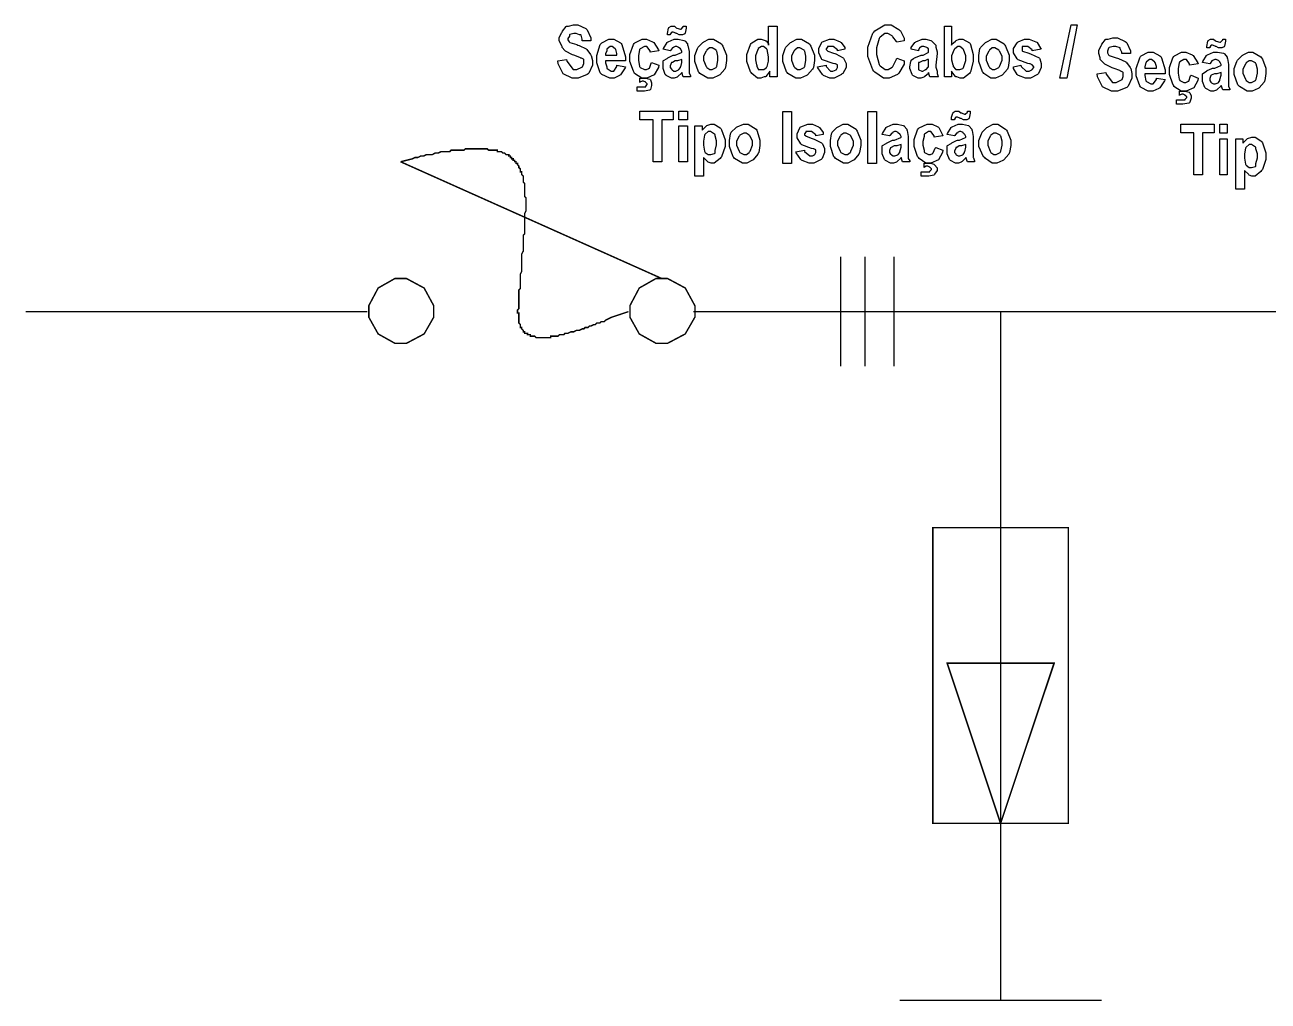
# Model space of a CAD drawing. Header units: metres. Extents: x 3290 to 4536, y 1562 to 1983.
# Drawn here: x 4319.13 to 4347.08, y 1887.02 to 1908.97 of the extents above; entities that cross this region are included whole.
import ezdxf

# ---------------------------------------------------------------- set-up
doc = ezdxf.new("R2010")
doc.units = ezdxf.units.M
for name, color, linetype in [('C00-00-00-BLACK', 7, 'Continuous'), ('C00-7E-FF', 150, 'Continuous'), ('CFF-7E-00', 30, 'Continuous')]:
    doc.layers.add(name, color=color, linetype=linetype)

msp = doc.modelspace()

# ---------------------------------------------------------------- linework, layer by layer
at = {"layer": 'C00-00-00-BLACK', "const_width": 0.0324}
for points in [[(4337.465, 1901.291), (4337.465, 1903.755)], [(4337.465, 1901.291), (4337.465, 1903.755)], [(4338.015, 1901.291), (4338.015, 1903.755)], [(4338.015, 1901.291), (4338.015, 1903.755)], [(4338.664, 1901.291), (4338.664, 1903.755)], [(4338.664, 1901.291), (4338.664, 1903.755)]]:
    msp.add_lwpolyline(points, dxfattribs=at)
at = {"layer": 'C00-7E-FF', "const_width": 0.0324}
for points in [[(4327.575, 1905.892), (4327.705, 1905.925), (4327.834, 1905.957), (4327.899, 1905.989), (4327.963, 1905.989), (4328.028, 1906.022), (4328.093, 1906.022), (4328.158, 1906.054), (4328.222, 1906.054), (4328.288, 1906.054), (4328.352, 1906.087), (4328.416, 1906.087), (4328.481, 1906.119), (4328.514, 1906.119), (4328.546, 1906.119), (4328.578, 1906.119), (4328.613, 1906.119), (4328.645, 1906.119), (4328.677, 1906.119), (4328.71, 1906.152), (4328.743, 1906.152), (4328.807, 1906.152), (4328.84, 1906.152), (4328.871, 1906.152), (4328.904, 1906.152), (4328.937, 1906.152), (4328.969, 1906.152), (4329.001, 1906.152), (4329.033, 1906.184), (4329.098, 1906.184), (4329.13, 1906.184), (4329.163, 1906.184), (4329.196, 1906.184), (4329.227, 1906.184), (4329.26, 1906.184), (4329.293, 1906.184), (4329.357, 1906.184), (4329.39, 1906.184), (4329.422, 1906.184), (4329.454, 1906.184), (4329.487, 1906.184), (4329.519, 1906.184), (4329.552, 1906.152), (4329.583, 1906.152), (4329.616, 1906.152), (4329.649, 1906.152), (4329.68, 1906.152), (4329.715, 1906.152), (4329.748, 1906.152), (4329.748, 1906.119), (4329.78, 1906.119), (4329.812, 1906.119), (4329.845, 1906.119), (4329.877, 1906.087), (4329.909, 1906.087), (4329.942, 1906.054), (4329.974, 1906.054), (4330.007, 1906.054), (4330.007, 1906.022), (4330.039, 1906.022), (4330.039, 1905.989), (4330.071, 1905.989), (4330.071, 1905.957), (4330.104, 1905.957), (4330.104, 1905.925), (4330.136, 1905.925), (4330.136, 1905.892), (4330.168, 1905.892), (4330.168, 1905.859), (4330.201, 1905.859), (4330.201, 1905.828), (4330.233, 1905.795), (4330.233, 1905.762), (4330.265, 1905.73), (4330.265, 1905.698), (4330.265, 1905.666), (4330.298, 1905.666), (4330.298, 1905.633), (4330.298, 1905.602), (4330.331, 1905.569), (4330.331, 1905.536), (4330.331, 1905.503), (4330.331, 1905.472), (4330.331, 1905.439), (4330.362, 1905.407), (4330.362, 1905.375), (4330.362, 1905.343), (4330.362, 1905.31), (4330.362, 1905.277), (4330.362, 1905.246), (4330.362, 1905.213), (4330.362, 1905.18), (4330.362, 1905.113), (4330.395, 1905.081), (4330.395, 1905.048), (4330.395, 1905.017), (4330.395, 1904.984), (4330.395, 1904.92), (4330.395, 1904.887), (4330.395, 1904.854), (4330.395, 1904.822), (4330.395, 1904.791), (4330.362, 1904.725), (4330.362, 1904.692), (4330.362, 1904.628), (4330.362, 1904.531), (4330.362, 1904.466), (4330.362, 1904.434), (4330.362, 1904.402), (4330.362, 1904.337), (4330.362, 1904.304), (4330.362, 1904.272), (4330.331, 1904.239), (4330.331, 1904.208), (4330.331, 1904.175), (4330.331, 1904.142), (4330.331, 1904.078), (4330.331, 1904.045), (4330.331, 1904.012), (4330.331, 1903.981), (4330.331, 1903.948), (4330.331, 1903.916), (4330.331, 1903.883), (4330.298, 1903.819), (4330.298, 1903.755), (4330.298, 1903.689), (4330.298, 1903.623), (4330.298, 1903.493), (4330.298, 1903.428), (4330.265, 1903.364), (4330.265, 1903.3), (4330.265, 1903.234), (4330.265, 1903.201), (4330.265, 1903.17), (4330.265, 1903.137), (4330.265, 1903.105), (4330.265, 1903.073), (4330.265, 1903.041), (4330.233, 1903.008), (4330.233, 1902.975), (4330.233, 1902.944), (4330.233, 1902.846), (4330.233, 1902.781), (4330.233, 1902.749), (4330.233, 1902.717), (4330.233, 1902.684), (4330.233, 1902.652), (4330.233, 1902.587), (4330.201, 1902.554), (4330.201, 1902.522), (4330.201, 1902.49), (4330.233, 1902.49), (4330.233, 1902.457), (4330.233, 1902.425), (4330.233, 1902.392), (4330.233, 1902.361), (4330.233, 1902.328), (4330.233, 1902.295), (4330.233, 1902.264), (4330.265, 1902.231), (4330.265, 1902.199), (4330.265, 1902.166), (4330.298, 1902.166), (4330.298, 1902.134), (4330.331, 1902.102), (4330.331, 1902.067), (4330.362, 1902.067), (4330.362, 1902.035), (4330.395, 1902.035), (4330.427, 1902.035), (4330.427, 1902.002), (4330.46, 1902.002), (4330.492, 1902.002), (4330.492, 1901.97), (4330.524, 1901.97), (4330.557, 1901.97), (4330.589, 1901.97), (4330.621, 1901.937), (4330.654, 1901.937), (4330.687, 1901.937), (4330.718, 1901.937), (4330.751, 1901.937), (4330.783, 1901.937), (4330.817, 1901.937), (4330.85, 1901.937), (4330.882, 1901.937)], [(4333.444, 1903.267), (4327.575, 1905.892)], [(4319.144, 1902.522), (4326.828, 1902.522)], [(4330.882, 1901.937), (4330.915, 1901.937), (4330.947, 1901.937), (4330.947, 1901.97), (4330.979, 1901.97), (4331.012, 1901.97), (4331.044, 1901.97), (4331.076, 1901.97), (4331.109, 1901.97), (4331.142, 1902.002), (4331.206, 1902.002), (4331.239, 1902.002), (4331.271, 1902.035), (4331.303, 1902.035), (4331.335, 1902.035), (4331.4, 1902.067), (4331.433, 1902.067), (4331.465, 1902.067), (4331.529, 1902.102), (4331.562, 1902.102), (4331.595, 1902.102), (4331.659, 1902.134), (4331.692, 1902.134), (4331.724, 1902.166), (4331.789, 1902.166), (4331.821, 1902.199), (4331.853, 1902.199), (4331.92, 1902.231), (4331.953, 1902.231), (4331.984, 1902.264), (4332.05, 1902.264), (4332.082, 1902.295), (4332.147, 1902.295), (4332.179, 1902.328), (4332.244, 1902.361), (4332.308, 1902.392), (4332.406, 1902.425), (4332.503, 1902.457), (4332.697, 1902.522)], [(4334.157, 1902.522), (4353.773, 1902.522)], [(4341.063, 1902.522), (4341.063, 1890.596)], [(4341.063, 1890.596), (4341.063, 1887.032)], [(4338.794, 1887.032), (4343.332, 1887.032)]]:
    msp.add_lwpolyline(points, dxfattribs=at)
for points in [[(4328.319, 1902.522), (4328.319, 1902.655), (4328.103, 1903.053), (4327.705, 1903.267), (4327.573, 1903.267), (4327.447, 1903.267), (4327.07, 1903.053), (4326.859, 1902.655), (4326.859, 1902.522), (4326.859, 1902.397), (4327.07, 1902.02), (4327.447, 1901.809), (4327.573, 1901.809), (4327.705, 1901.809), (4328.103, 1902.02), (4328.319, 1902.397), (4328.319, 1902.522)], [(4334.19, 1902.522), (4334.19, 1902.655), (4333.973, 1903.053), (4333.575, 1903.267), (4333.444, 1903.267), (4333.317, 1903.267), (4332.94, 1903.053), (4332.729, 1902.655), (4332.729, 1902.522), (4332.729, 1902.397), (4332.94, 1902.02), (4333.317, 1901.809), (4333.444, 1901.809), (4333.575, 1901.809), (4333.973, 1902.02), (4334.19, 1902.397), (4334.19, 1902.522)], [(4334.19, 1902.522), (4334.19, 1902.655), (4333.973, 1903.053), (4333.575, 1903.267), (4333.444, 1903.267), (4333.317, 1903.267), (4332.94, 1903.053), (4332.729, 1902.655), (4332.729, 1902.522), (4332.729, 1902.397), (4332.94, 1902.02), (4333.317, 1901.809), (4333.444, 1901.809), (4333.575, 1901.809), (4333.973, 1902.02), (4334.19, 1902.397), (4334.19, 1902.522)], [(4339.538, 1897.662), (4342.586, 1897.662), (4342.586, 1891.016), (4339.538, 1891.016), (4339.538, 1897.662)], [(4339.864, 1894.615), (4342.263, 1894.615), (4341.063, 1891.016), (4339.864, 1894.615)]]:
    msp.add_lwpolyline(points, close=True, dxfattribs=at)
at = {"layer": 'C00-7E-FF'}
msp.add_lwpolyline([(4339.864, 1894.615), (4342.263, 1894.615), (4341.063, 1891.016), (4339.864, 1894.615)], close=True, dxfattribs=at)
at = {"layer": 'CFF-7E-00'}
for points in [[(4331.109, 1908.159), (4331.303, 1908.192), (4331.31, 1908.152), (4331.45, 1907.966), (4331.498, 1907.966), (4331.538, 1907.966), (4331.65, 1908.022), (4331.659, 1908.03), (4331.666, 1908.03), (4331.692, 1908.103), (4331.692, 1908.128), (4331.692, 1908.145), (4331.692, 1908.181), (4331.692, 1908.192), (4331.683, 1908.2), (4331.64, 1908.225), (4331.626, 1908.225), (4331.618, 1908.233), (4331.489, 1908.283), (4331.465, 1908.291), (4331.441, 1908.3), (4331.279, 1908.381), (4331.271, 1908.389), (4331.263, 1908.397), (4331.206, 1908.463), (4331.206, 1908.485), (4331.197, 1908.502), (4331.142, 1908.612), (4331.142, 1908.648), (4331.142, 1908.688), (4331.197, 1908.802), (4331.206, 1908.81), (4331.213, 1908.827), (4331.295, 1908.931), (4331.303, 1908.939), (4331.351, 1908.939), (4331.461, 1908.971), (4331.498, 1908.971), (4331.562, 1908.971), (4331.739, 1908.891), (4331.756, 1908.874), (4331.772, 1908.858), (4331.853, 1908.676), (4331.853, 1908.615), (4331.659, 1908.615), (4331.659, 1908.648), (4331.634, 1908.737), (4331.626, 1908.744), (4331.594, 1908.744), (4331.521, 1908.777), (4331.498, 1908.777), (4331.465, 1908.777), (4331.376, 1908.752), (4331.368, 1908.744), (4331.368, 1908.72), (4331.335, 1908.666), (4331.335, 1908.648), (4331.335, 1908.632), (4331.36, 1908.592), (4331.368, 1908.583), (4331.376, 1908.576), (4331.538, 1908.526), (4331.562, 1908.518), (4331.586, 1908.51), (4331.748, 1908.429), (4331.756, 1908.421), (4331.763, 1908.414), (4331.844, 1908.308), (4331.853, 1908.291), (4331.86, 1908.283), (4331.885, 1908.167), (4331.885, 1908.128), (4331.885, 1908.064), (4331.804, 1907.885), (4331.789, 1907.869), (4331.772, 1907.853), (4331.566, 1907.772), (4331.498, 1907.772), (4331.43, 1907.772), (4331.23, 1907.87), (4331.116, 1908.095), (4331.109, 1908.159)], [(4333.637, 1908.744), (4333.572, 1908.744), (4333.572, 1908.777), (4333.572, 1908.777), (4333.596, 1908.899), (4333.605, 1908.907), (4333.605, 1908.915), (4333.653, 1908.939), (4333.67, 1908.939), (4333.686, 1908.939), (4333.722, 1908.939), (4333.735, 1908.939), (4333.735, 1908.939), (4333.767, 1908.907), (4333.767, 1908.907), (4333.783, 1908.899), (4333.864, 1908.874), (4333.864, 1908.874), (4333.88, 1908.874), (4333.928, 1908.923), (4333.928, 1908.939), (4333.994, 1908.939), (4333.994, 1908.899), (4333.968, 1908.785), (4333.961, 1908.777), (4333.961, 1908.769), (4333.913, 1908.744), (4333.897, 1908.744), (4333.897, 1908.744), (4333.864, 1908.744), (4333.864, 1908.744), (4333.84, 1908.744), (4333.785, 1908.777), (4333.767, 1908.777), (4333.759, 1908.785), (4333.702, 1908.81), (4333.702, 1908.81), (4333.702, 1908.81), (4333.67, 1908.81), (4333.67, 1908.81), (4333.662, 1908.802), (4333.637, 1908.759), (4333.637, 1908.744)], [(4336.036, 1907.804), (4335.874, 1907.804), (4335.874, 1907.933), (4335.866, 1907.918), (4335.785, 1907.812), (4335.777, 1907.804), (4335.745, 1907.804), (4335.672, 1907.772), (4335.648, 1907.772), (4335.599, 1907.772), (4335.47, 1907.877), (4335.454, 1907.902), (4335.437, 1907.918), (4335.357, 1908.149), (4335.357, 1908.225), (4335.357, 1908.307), (4335.437, 1908.526), (4335.454, 1908.551), (4335.47, 1908.567), (4335.602, 1908.648), (4335.648, 1908.648), (4335.679, 1908.648), (4335.769, 1908.623), (4335.777, 1908.615), (4335.793, 1908.615), (4335.843, 1908.542), (4335.843, 1908.518), (4335.843, 1908.939), (4336.036, 1908.939), (4336.036, 1907.804)], [(4338.729, 1908.225), (4338.891, 1908.159), (4338.891, 1908.087), (4338.777, 1907.885), (4338.761, 1907.869), (4338.744, 1907.853), (4338.561, 1907.772), (4338.501, 1907.772), (4338.427, 1907.772), (4338.233, 1907.908), (4338.209, 1907.933), (4338.192, 1907.957), (4338.079, 1908.257), (4338.079, 1908.356), (4338.079, 1908.47), (4338.192, 1908.785), (4338.209, 1908.81), (4338.233, 1908.834), (4338.459, 1908.971), (4338.535, 1908.971), (4338.599, 1908.971), (4338.777, 1908.866), (4338.794, 1908.841), (4338.809, 1908.834), (4338.891, 1908.67), (4338.891, 1908.615), (4338.729, 1908.583), (4338.721, 1908.6), (4338.639, 1908.705), (4338.631, 1908.713), (4338.623, 1908.721), (4338.531, 1908.777), (4338.501, 1908.777), (4338.46, 1908.777), (4338.354, 1908.697), (4338.338, 1908.68), (4338.33, 1908.664), (4338.274, 1908.458), (4338.274, 1908.389), (4338.274, 1908.307), (4338.33, 1908.08), (4338.338, 1908.063), (4338.354, 1908.047), (4338.464, 1907.966), (4338.501, 1907.966), (4338.533, 1907.966), (4338.623, 1908.022), (4338.631, 1908.03), (4338.639, 1908.038), (4338.721, 1908.2), (4338.729, 1908.225)], [(4339.799, 1907.804), (4339.799, 1908.939), (4339.961, 1908.939), (4339.961, 1908.518), (4339.968, 1908.535), (4340.05, 1908.607), (4340.058, 1908.615), (4340.065, 1908.623), (4340.131, 1908.648), (4340.155, 1908.648), (4340.211, 1908.648), (4340.364, 1908.567), (4340.381, 1908.551), (4340.389, 1908.526), (4340.447, 1908.301), (4340.447, 1908.225), (4340.447, 1908.145), (4340.389, 1907.918), (4340.381, 1907.902), (4340.364, 1907.877), (4340.232, 1907.772), (4340.187, 1907.772), (4340.155, 1907.772), (4340.082, 1907.804), (4340.058, 1907.804), (4340.05, 1907.812), (4339.968, 1907.918), (4339.961, 1907.933), (4339.961, 1907.804), (4339.799, 1907.804)], [(4342.392, 1907.772), (4342.651, 1908.971), (4342.78, 1908.971), (4342.554, 1907.772), (4342.392, 1907.772)], [(4332.437, 1908.063), (4332.633, 1908.03), (4332.624, 1908.006), (4332.519, 1907.844), (4332.503, 1907.836), (4332.494, 1907.829), (4332.378, 1907.772), (4332.341, 1907.772), (4332.275, 1907.772), (4332.097, 1907.853), (4332.082, 1907.869), (4332.064, 1907.893), (4331.984, 1908.117), (4331.984, 1908.192), (4331.984, 1908.282), (4332.064, 1908.526), (4332.082, 1908.551), (4332.097, 1908.567), (4332.255, 1908.648), (4332.308, 1908.648), (4332.365, 1908.648), (4332.519, 1908.567), (4332.535, 1908.551), (4332.551, 1908.526), (4332.633, 1908.251), (4332.633, 1908.159), (4332.633, 1908.159), (4332.179, 1908.159), (4332.179, 1908.119), (4332.211, 1908.029), (4332.211, 1907.998), (4332.219, 1907.991), (4332.31, 1907.933), (4332.341, 1907.933), (4332.365, 1907.933), (4332.437, 1908.031), (4332.437, 1908.063)], [(4333.378, 1908.389), (4333.185, 1908.356), (4333.185, 1908.389), (4333.112, 1908.485), (4333.087, 1908.485), (4333.054, 1908.485), (4332.963, 1908.429), (4332.956, 1908.421), (4332.947, 1908.414), (4332.923, 1908.272), (4332.923, 1908.225), (4332.923, 1908.177), (4332.947, 1908.038), (4332.956, 1908.03), (4332.963, 1908.014), (4333.056, 1907.966), (4333.087, 1907.966), (4333.103, 1907.966), (4333.152, 1907.991), (4333.152, 1907.998), (4333.168, 1907.998), (4333.209, 1908.112), (4333.217, 1908.128), (4333.378, 1908.063), (4333.37, 1908.014), (4333.276, 1907.844), (4333.11, 1907.772), (4333.055, 1907.772), (4332.997, 1907.772), (4332.834, 1907.877), (4332.826, 1907.902), (4332.809, 1907.926), (4332.729, 1908.15), (4332.729, 1908.225), (4332.729, 1908.307), (4332.809, 1908.526), (4332.826, 1908.551), (4332.842, 1908.567), (4333.001, 1908.648), (4333.055, 1908.648), (4333.103, 1908.648), (4333.24, 1908.592), (4333.249, 1908.583), (4333.265, 1908.576), (4333.37, 1908.412), (4333.378, 1908.389)], [(4333.637, 1908.389), (4333.475, 1908.421), (4333.483, 1908.437), (4333.564, 1908.576), (4333.572, 1908.583), (4333.588, 1908.592), (4333.722, 1908.648), (4333.767, 1908.648), (4333.815, 1908.648), (4333.944, 1908.623), (4333.961, 1908.615), (4333.968, 1908.607), (4334.026, 1908.541), (4334.026, 1908.518), (4334.034, 1908.51), (4334.058, 1908.371), (4334.058, 1908.324), (4334.058, 1908.063), (4334.058, 1908.022), (4334.058, 1907.932), (4334.058, 1907.902), (4334.065, 1907.894), (4334.091, 1907.827), (4334.091, 1907.804), (4333.928, 1907.804), (4333.897, 1907.902), (4333.888, 1907.885), (4333.807, 1907.812), (4333.8, 1907.804), (4333.791, 1907.796), (4333.724, 1907.772), (4333.702, 1907.772), (4333.661, 1907.772), (4333.548, 1907.829), (4333.541, 1907.836), (4333.524, 1907.853), (4333.475, 1907.986), (4333.475, 1908.03), (4333.475, 1908.03), (4333.475, 1908.128), (4333.475, 1908.159), (4333.483, 1908.168), (4333.564, 1908.217), (4333.572, 1908.225), (4333.579, 1908.233), (4333.685, 1908.283), (4333.702, 1908.291), (4333.75, 1908.291), (4333.888, 1908.349), (4333.897, 1908.356), (4333.897, 1908.373), (4333.872, 1908.421), (4333.864, 1908.421), (4333.864, 1908.429), (4333.839, 1908.454), (4333.831, 1908.454), (4333.831, 1908.462), (4333.783, 1908.485), (4333.767, 1908.485), (4333.75, 1908.485), (4333.702, 1908.462), (4333.702, 1908.454), (4333.685, 1908.454), (4333.645, 1908.397), (4333.637, 1908.389)], [(4334.19, 1908.225), (4334.19, 1908.283), (4334.246, 1908.437), (4334.255, 1908.454), (4334.262, 1908.47), (4334.366, 1908.576), (4334.383, 1908.583), (4334.391, 1908.592), (4334.507, 1908.648), (4334.546, 1908.648), (4334.61, 1908.648), (4334.788, 1908.542), (4334.805, 1908.518), (4334.821, 1908.493), (4334.902, 1908.292), (4334.902, 1908.225), (4334.902, 1908.169), (4334.876, 1908.015), (4334.869, 1907.998), (4334.861, 1907.974), (4334.747, 1907.844), (4334.739, 1907.836), (4334.723, 1907.829), (4334.59, 1907.772), (4334.546, 1907.772), (4334.48, 1907.772), (4334.302, 1907.877), (4334.287, 1907.902), (4334.27, 1907.918), (4334.19, 1908.149), (4334.19, 1908.225)], [(4336.166, 1908.225), (4336.166, 1908.283), (4336.222, 1908.437), (4336.23, 1908.454), (4336.238, 1908.47), (4336.343, 1908.576), (4336.36, 1908.583), (4336.367, 1908.592), (4336.483, 1908.648), (4336.522, 1908.648), (4336.586, 1908.648), (4336.764, 1908.542), (4336.781, 1908.518), (4336.797, 1908.493), (4336.878, 1908.292), (4336.878, 1908.225), (4336.878, 1908.169), (4336.853, 1908.015), (4336.846, 1907.998), (4336.837, 1907.974), (4336.723, 1907.844), (4336.716, 1907.836), (4336.699, 1907.829), (4336.566, 1907.772), (4336.522, 1907.772), (4336.457, 1907.772), (4336.279, 1907.877), (4336.263, 1907.902), (4336.246, 1907.918), (4336.166, 1908.149), (4336.166, 1908.225)], [(4336.945, 1908.03), (4337.139, 1908.063), (4337.139, 1908.031), (4337.235, 1907.933), (4337.268, 1907.933), (4337.292, 1907.933), (4337.365, 1907.958), (4337.365, 1907.966), (4337.372, 1907.966), (4337.398, 1908.014), (4337.398, 1908.03), (4337.398, 1908.03), (4337.398, 1908.063), (4337.398, 1908.063), (4337.398, 1908.071), (4337.349, 1908.095), (4337.333, 1908.095), (4337.301, 1908.103), (4337.057, 1908.185), (4337.041, 1908.192), (4337.033, 1908.209), (4336.977, 1908.344), (4336.977, 1908.389), (4336.977, 1908.437), (4337.033, 1908.567), (4337.041, 1908.583), (4337.057, 1908.592), (4337.215, 1908.648), (4337.268, 1908.648), (4337.317, 1908.648), (4337.457, 1908.592), (4337.465, 1908.583), (4337.481, 1908.576), (4337.562, 1908.46), (4337.562, 1908.421), (4337.398, 1908.389), (4337.398, 1908.412), (4337.3, 1908.485), (4337.268, 1908.485), (4337.244, 1908.485), (4337.189, 1908.485), (4337.171, 1908.485), (4337.171, 1908.47), (4337.139, 1908.434), (4337.139, 1908.421), (4337.139, 1908.414), (4337.171, 1908.389), (4337.171, 1908.389), (4337.178, 1908.381), (4337.309, 1908.333), (4337.333, 1908.324), (4337.358, 1908.317), (4337.521, 1908.233), (4337.529, 1908.225), (4337.537, 1908.209), (4337.594, 1908.1), (4337.594, 1908.063), (4337.594, 1908.014), (4337.513, 1907.877), (4337.497, 1907.869), (4337.488, 1907.853), (4337.323, 1907.772), (4337.268, 1907.772), (4337.22, 1907.772), (4337.082, 1907.829), (4337.074, 1907.836), (4337.057, 1907.853), (4336.952, 1908.006), (4336.945, 1908.03)], [(4339.214, 1908.389), (4339.053, 1908.421), (4339.053, 1908.462), (4339.133, 1908.576), (4339.15, 1908.583), (4339.157, 1908.592), (4339.296, 1908.648), (4339.344, 1908.648), (4339.384, 1908.648), (4339.497, 1908.623), (4339.506, 1908.615), (4339.513, 1908.607), (4339.594, 1908.526), (4339.603, 1908.518), (4339.603, 1908.47), (4339.637, 1908.361), (4339.637, 1908.324), (4339.603, 1908.063), (4339.603, 1908.022), (4339.637, 1907.932), (4339.637, 1907.902), (4339.637, 1907.877), (4339.661, 1907.812), (4339.669, 1907.804), (4339.473, 1907.804), (4339.44, 1907.902), (4339.44, 1907.877), (4339.359, 1907.812), (4339.344, 1907.804), (4339.335, 1907.796), (4339.269, 1907.772), (4339.247, 1907.772), (4339.206, 1907.772), (4339.092, 1907.829), (4339.085, 1907.836), (4339.076, 1907.853), (4339.02, 1907.986), (4339.02, 1908.03), (4339.02, 1908.03), (4339.044, 1908.144), (4339.053, 1908.159), (4339.053, 1908.177), (4339.108, 1908.217), (4339.117, 1908.225), (4339.124, 1908.233), (4339.263, 1908.283), (4339.279, 1908.291), (4339.319, 1908.291), (4339.432, 1908.349), (4339.44, 1908.356), (4339.44, 1908.373), (4339.44, 1908.421), (4339.44, 1908.421), (4339.44, 1908.429), (4339.409, 1908.454), (4339.409, 1908.454), (4339.401, 1908.462), (4339.334, 1908.485), (4339.312, 1908.485), (4339.295, 1908.485), (4339.254, 1908.462), (4339.247, 1908.454), (4339.238, 1908.454), (4339.214, 1908.405), (4339.214, 1908.389)], [(4340.576, 1908.225), (4340.576, 1908.283), (4340.599, 1908.437), (4340.608, 1908.454), (4340.615, 1908.47), (4340.723, 1908.576), (4340.739, 1908.583), (4340.755, 1908.592), (4340.865, 1908.648), (4340.902, 1908.648), (4340.966, 1908.648), (4341.143, 1908.542), (4341.16, 1908.518), (4341.176, 1908.493), (4341.258, 1908.292), (4341.258, 1908.225), (4341.258, 1908.169), (4341.232, 1908.015), (4341.225, 1907.998), (4341.217, 1907.974), (4341.103, 1907.844), (4341.096, 1907.836), (4341.079, 1907.829), (4340.946, 1907.772), (4340.902, 1907.772), (4340.844, 1907.772), (4340.689, 1907.877), (4340.673, 1907.902), (4340.656, 1907.918), (4340.576, 1908.149), (4340.576, 1908.225)], [(4341.355, 1908.03), (4341.516, 1908.063), (4341.523, 1908.038), (4341.639, 1907.933), (4341.678, 1907.933), (4341.703, 1907.933), (4341.767, 1907.958), (4341.775, 1907.966), (4341.775, 1907.966), (4341.808, 1908.014), (4341.808, 1908.03), (4341.808, 1908.03), (4341.783, 1908.063), (4341.775, 1908.063), (4341.775, 1908.071), (4341.727, 1908.095), (4341.711, 1908.095), (4341.678, 1908.103), (4341.459, 1908.185), (4341.452, 1908.192), (4341.435, 1908.209), (4341.355, 1908.344), (4341.355, 1908.389), (4341.355, 1908.437), (4341.435, 1908.567), (4341.452, 1908.583), (4341.459, 1908.592), (4341.598, 1908.648), (4341.646, 1908.648), (4341.703, 1908.648), (4341.857, 1908.592), (4341.874, 1908.583), (4341.882, 1908.576), (4341.963, 1908.445), (4341.971, 1908.421), (4341.775, 1908.389), (4341.775, 1908.412), (4341.677, 1908.485), (4341.646, 1908.485), (4341.621, 1908.485), (4341.567, 1908.485), (4341.549, 1908.485), (4341.549, 1908.47), (4341.549, 1908.434), (4341.549, 1908.421), (4341.549, 1908.421), (4341.549, 1908.389), (4341.549, 1908.389), (4341.556, 1908.381), (4341.694, 1908.333), (4341.711, 1908.324), (4341.735, 1908.317), (4341.931, 1908.233), (4341.94, 1908.225), (4341.947, 1908.209), (4341.971, 1908.1), (4341.971, 1908.063), (4341.971, 1908.014), (4341.914, 1907.877), (4341.907, 1907.869), (4341.89, 1907.853), (4341.731, 1907.772), (4341.678, 1907.772), (4341.621, 1907.772), (4341.468, 1907.829), (4341.452, 1907.836), (4341.435, 1907.853), (4341.355, 1907.986), (4341.355, 1908.03)], [(4343.235, 1907.869), (4343.43, 1907.902), (4343.438, 1907.862), (4343.577, 1907.674), (4343.624, 1907.674), (4343.664, 1907.674), (4343.778, 1907.732), (4343.786, 1907.739), (4343.794, 1907.739), (4343.818, 1907.812), (4343.818, 1907.836), (4343.818, 1907.853), (4343.818, 1907.89), (4343.818, 1907.902), (4343.81, 1907.91), (4343.767, 1907.933), (4343.754, 1907.933), (4343.745, 1907.941), (4343.616, 1907.991), (4343.592, 1907.998), (4343.567, 1908.007), (4343.405, 1908.088), (4343.398, 1908.095), (4343.389, 1908.103), (4343.308, 1908.185), (4343.301, 1908.192), (4343.301, 1908.233), (4343.268, 1908.326), (4343.268, 1908.356), (4343.268, 1908.398), (4343.324, 1908.51), (4343.332, 1908.518), (4343.34, 1908.535), (4343.422, 1908.64), (4343.43, 1908.648), (4343.479, 1908.648), (4343.587, 1908.68), (4343.624, 1908.68), (4343.688, 1908.68), (4343.866, 1908.6), (4343.883, 1908.583), (4343.899, 1908.567), (4343.98, 1908.385), (4343.98, 1908.324), (4343.786, 1908.324), (4343.786, 1908.356), (4343.754, 1908.429), (4343.754, 1908.454), (4343.754, 1908.454), (4343.656, 1908.485), (4343.624, 1908.485), (4343.592, 1908.485), (4343.502, 1908.462), (4343.494, 1908.454), (4343.486, 1908.446), (4343.462, 1908.38), (4343.462, 1908.356), (4343.462, 1908.34), (4343.486, 1908.3), (4343.494, 1908.291), (4343.502, 1908.283), (4343.664, 1908.233), (4343.688, 1908.225), (4343.713, 1908.217), (4343.875, 1908.136), (4343.883, 1908.128), (4343.891, 1908.121), (4343.972, 1908.015), (4343.98, 1907.998), (4343.988, 1907.991), (4344.013, 1907.875), (4344.013, 1907.836), (4344.013, 1907.772), (4343.931, 1907.593), (4343.915, 1907.577), (4343.898, 1907.561), (4343.693, 1907.48), (4343.624, 1907.48), (4343.557, 1907.48), (4343.356, 1907.578), (4343.243, 1907.804), (4343.235, 1907.869)], [(4345.764, 1908.454), (4345.7, 1908.454), (4345.7, 1908.485), (4345.7, 1908.485), (4345.724, 1908.607), (4345.732, 1908.615), (4345.732, 1908.623), (4345.78, 1908.648), (4345.796, 1908.648), (4345.796, 1908.648), (4345.829, 1908.648), (4345.829, 1908.648), (4345.845, 1908.648), (4345.894, 1908.615), (4345.894, 1908.615), (4345.909, 1908.607), (4345.99, 1908.583), (4345.99, 1908.583), (4346.006, 1908.583), (4346.056, 1908.632), (4346.056, 1908.648), (4346.12, 1908.648), (4346.12, 1908.607), (4346.096, 1908.493), (4346.088, 1908.485), (4346.088, 1908.478), (4346.039, 1908.454), (4346.023, 1908.454), (4346.006, 1908.454), (4345.97, 1908.454), (4345.959, 1908.454), (4345.959, 1908.454), (4345.909, 1908.485), (4345.894, 1908.485), (4345.885, 1908.493), (4345.829, 1908.518), (4345.829, 1908.518), (4345.829, 1908.518), (4345.796, 1908.518), (4345.796, 1908.518), (4345.788, 1908.51), (4345.764, 1908.468), (4345.764, 1908.454)], [(4332.437, 1908.291), (4332.437, 1908.324), (4332.413, 1908.414), (4332.406, 1908.421), (4332.398, 1908.429), (4332.33, 1908.485), (4332.308, 1908.485), (4332.284, 1908.485), (4332.219, 1908.429), (4332.211, 1908.421), (4332.211, 1908.389), (4332.179, 1908.317), (4332.179, 1908.291), (4332.437, 1908.291)], [(4334.383, 1908.225), (4334.383, 1908.177), (4334.44, 1908.038), (4334.449, 1908.03), (4334.456, 1908.014), (4334.523, 1907.966), (4334.546, 1907.966), (4334.577, 1907.966), (4334.667, 1908.014), (4334.675, 1908.03), (4334.683, 1908.038), (4334.708, 1908.178), (4334.708, 1908.225), (4334.708, 1908.266), (4334.683, 1908.381), (4334.675, 1908.389), (4334.667, 1908.405), (4334.575, 1908.454), (4334.546, 1908.454), (4334.522, 1908.454), (4334.456, 1908.405), (4334.449, 1908.389), (4334.44, 1908.381), (4334.383, 1908.264), (4334.383, 1908.225)], [(4335.551, 1908.225), (4335.551, 1908.185), (4335.575, 1908.071), (4335.583, 1908.063), (4335.583, 1908.038), (4335.616, 1907.985), (4335.616, 1907.966), (4335.64, 1907.966), (4335.694, 1907.966), (4335.713, 1907.966), (4335.737, 1907.966), (4335.802, 1908.014), (4335.81, 1908.03), (4335.817, 1908.038), (4335.843, 1908.155), (4335.843, 1908.192), (4335.843, 1908.25), (4335.817, 1908.414), (4335.81, 1908.421), (4335.802, 1908.429), (4335.735, 1908.485), (4335.713, 1908.485), (4335.689, 1908.485), (4335.616, 1908.437), (4335.616, 1908.421), (4335.608, 1908.414), (4335.551, 1908.272), (4335.551, 1908.225)], [(4336.36, 1908.225), (4336.36, 1908.177), (4336.417, 1908.038), (4336.425, 1908.03), (4336.433, 1908.014), (4336.499, 1907.966), (4336.522, 1907.966), (4336.554, 1907.966), (4336.643, 1908.014), (4336.652, 1908.03), (4336.659, 1908.038), (4336.683, 1908.178), (4336.683, 1908.225), (4336.683, 1908.266), (4336.659, 1908.381), (4336.652, 1908.389), (4336.643, 1908.405), (4336.552, 1908.454), (4336.522, 1908.454), (4336.498, 1908.454), (4336.433, 1908.405), (4336.425, 1908.389), (4336.417, 1908.381), (4336.36, 1908.264), (4336.36, 1908.225)], [(4339.961, 1908.225), (4339.961, 1908.185), (4339.985, 1908.071), (4339.994, 1908.063), (4339.994, 1908.038), (4340.05, 1907.974), (4340.058, 1907.966), (4340.058, 1907.966), (4340.105, 1907.966), (4340.122, 1907.966), (4340.146, 1907.966), (4340.212, 1907.991), (4340.22, 1907.998), (4340.227, 1908.015), (4340.284, 1908.173), (4340.284, 1908.225), (4340.284, 1908.275), (4340.227, 1908.414), (4340.22, 1908.421), (4340.212, 1908.429), (4340.144, 1908.485), (4340.122, 1908.485), (4340.098, 1908.485), (4340.033, 1908.429), (4340.025, 1908.421), (4340.017, 1908.414), (4339.961, 1908.272), (4339.961, 1908.225)], [(4340.739, 1908.225), (4340.739, 1908.177), (4340.795, 1908.038), (4340.804, 1908.03), (4340.811, 1908.014), (4340.879, 1907.966), (4340.902, 1907.966), (4340.933, 1907.966), (4341.023, 1908.014), (4341.031, 1908.03), (4341.039, 1908.038), (4341.096, 1908.178), (4341.096, 1908.225), (4341.096, 1908.266), (4341.039, 1908.381), (4341.031, 1908.389), (4341.023, 1908.405), (4340.931, 1908.454), (4340.902, 1908.454), (4340.876, 1908.454), (4340.811, 1908.405), (4340.804, 1908.389), (4340.795, 1908.381), (4340.739, 1908.264), (4340.739, 1908.225)], [(4333.897, 1908.192), (4333.897, 1908.192), (4333.799, 1908.159), (4333.767, 1908.159), (4333.743, 1908.159), (4333.688, 1908.128), (4333.67, 1908.128), (4333.662, 1908.121), (4333.637, 1908.053), (4333.637, 1908.03), (4333.637, 1908.014), (4333.662, 1907.974), (4333.67, 1907.966), (4333.678, 1907.958), (4333.72, 1907.933), (4333.735, 1907.933), (4333.759, 1907.933), (4333.823, 1907.958), (4333.831, 1907.966), (4333.831, 1907.966), (4333.864, 1908.014), (4333.864, 1908.03), (4333.872, 1908.03), (4333.897, 1908.128), (4333.897, 1908.159), (4333.897, 1908.192)], [(4339.44, 1908.192), (4339.416, 1908.192), (4339.362, 1908.159), (4339.344, 1908.159), (4339.311, 1908.159), (4339.238, 1908.128), (4339.214, 1908.128), (4339.214, 1908.103), (4339.214, 1908.049), (4339.214, 1908.03), (4339.214, 1908.014), (4339.214, 1907.978), (4339.214, 1907.966), (4339.221, 1907.958), (4339.289, 1907.933), (4339.312, 1907.933), (4339.312, 1907.933), (4339.368, 1907.958), (4339.376, 1907.966), (4339.392, 1907.966), (4339.432, 1908.022), (4339.44, 1908.03), (4339.44, 1908.03), (4339.44, 1908.128), (4339.44, 1908.159), (4339.44, 1908.192)], [(4344.565, 1907.772), (4344.759, 1907.739), (4344.75, 1907.715), (4344.645, 1907.554), (4344.629, 1907.545), (4344.621, 1907.538), (4344.482, 1907.48), (4344.435, 1907.48), (4344.379, 1907.48), (4344.225, 1907.561), (4344.209, 1907.577), (4344.192, 1907.603), (4344.112, 1907.827), (4344.112, 1907.902), (4344.112, 1907.991), (4344.192, 1908.233), (4344.209, 1908.257), (4344.225, 1908.275), (4344.383, 1908.356), (4344.435, 1908.356), (4344.491, 1908.356), (4344.645, 1908.275), (4344.662, 1908.257), (4344.678, 1908.233), (4344.759, 1907.96), (4344.759, 1907.869), (4344.759, 1907.869), (4344.306, 1907.869), (4344.306, 1907.829), (4344.33, 1907.715), (4344.338, 1907.707), (4344.346, 1907.699), (4344.437, 1907.642), (4344.468, 1907.642), (4344.492, 1907.642), (4344.565, 1907.74), (4344.565, 1907.772)], [(4344.565, 1907.998), (4344.565, 1908.031), (4344.54, 1908.121), (4344.532, 1908.128), (4344.524, 1908.136), (4344.458, 1908.192), (4344.435, 1908.192), (4344.411, 1908.192), (4344.346, 1908.136), (4344.338, 1908.128), (4344.33, 1908.121), (4344.306, 1908.029), (4344.306, 1907.998), (4344.565, 1907.998)], [(4345.506, 1908.095), (4345.311, 1908.063), (4345.311, 1908.095), (4345.238, 1908.192), (4345.214, 1908.192), (4345.18, 1908.192), (4345.091, 1908.136), (4345.082, 1908.128), (4345.074, 1908.121), (4345.051, 1907.98), (4345.051, 1907.933), (4345.051, 1907.885), (4345.074, 1907.748), (4345.082, 1907.739), (4345.091, 1907.723), (4345.182, 1907.674), (4345.214, 1907.674), (4345.23, 1907.674), (4345.271, 1907.699), (4345.279, 1907.707), (4345.295, 1907.707), (4345.335, 1907.821), (4345.344, 1907.836), (4345.506, 1907.772), (4345.497, 1907.723), (4345.404, 1907.554), (4345.236, 1907.48), (4345.181, 1907.48), (4345.123, 1907.48), (4344.96, 1907.585), (4344.953, 1907.609), (4344.936, 1907.634), (4344.856, 1907.858), (4344.856, 1907.933), (4344.856, 1908.014), (4344.936, 1908.233), (4344.953, 1908.257), (4344.968, 1908.275), (4345.128, 1908.356), (4345.181, 1908.356), (4345.23, 1908.356), (4345.368, 1908.3), (4345.376, 1908.291), (4345.392, 1908.283), (4345.497, 1908.119), (4345.506, 1908.095)], [(4345.764, 1908.095), (4345.603, 1908.128), (4345.61, 1908.145), (4345.691, 1908.283), (4345.7, 1908.291), (4345.716, 1908.3), (4345.848, 1908.356), (4345.894, 1908.356), (4345.942, 1908.356), (4346.072, 1908.333), (4346.088, 1908.324), (4346.096, 1908.317), (4346.153, 1908.248), (4346.153, 1908.225), (4346.16, 1908.217), (4346.185, 1908.077), (4346.185, 1908.03), (4346.185, 1907.772), (4346.185, 1907.732), (4346.185, 1907.64), (4346.185, 1907.609), (4346.185, 1907.585), (4346.219, 1907.532), (4346.219, 1907.512), (4346.056, 1907.512), (4346.023, 1907.609), (4346.015, 1907.593), (4345.933, 1907.521), (4345.926, 1907.512), (4345.918, 1907.506), (4345.851, 1907.48), (4345.829, 1907.48), (4345.788, 1907.48), (4345.674, 1907.538), (4345.667, 1907.545), (4345.65, 1907.562), (4345.603, 1907.695), (4345.603, 1907.739), (4345.603, 1907.739), (4345.603, 1907.837), (4345.603, 1907.869), (4345.61, 1907.877), (4345.691, 1907.926), (4345.7, 1907.933), (4345.707, 1907.941), (4345.812, 1907.991), (4345.829, 1907.998), (4345.878, 1907.998), (4346.015, 1908.055), (4346.023, 1908.063), (4346.023, 1908.08), (4345.998, 1908.128), (4345.99, 1908.128), (4345.99, 1908.136), (4345.966, 1908.159), (4345.959, 1908.159), (4345.959, 1908.168), (4345.909, 1908.192), (4345.894, 1908.192), (4345.877, 1908.192), (4345.829, 1908.168), (4345.829, 1908.159), (4345.812, 1908.159), (4345.771, 1908.103), (4345.764, 1908.095)], [(4346.316, 1907.933), (4346.316, 1907.991), (4346.373, 1908.145), (4346.381, 1908.161), (4346.389, 1908.178), (4346.494, 1908.284), (4346.511, 1908.291), (4346.518, 1908.3), (4346.633, 1908.356), (4346.672, 1908.356), (4346.736, 1908.356), (4346.914, 1908.251), (4346.931, 1908.227), (4346.947, 1908.203), (4347.028, 1908), (4347.028, 1907.933), (4347.028, 1907.877), (4347.004, 1907.723), (4346.997, 1907.707), (4346.988, 1907.682), (4346.874, 1907.554), (4346.867, 1907.545), (4346.85, 1907.538), (4346.716, 1907.48), (4346.672, 1907.48), (4346.607, 1907.48), (4346.43, 1907.585), (4346.414, 1907.609), (4346.397, 1907.626), (4346.316, 1907.857), (4346.316, 1907.933)], [(4346.511, 1907.933), (4346.511, 1907.885), (4346.567, 1907.748), (4346.575, 1907.739), (4346.582, 1907.723), (4346.649, 1907.674), (4346.672, 1907.674), (4346.704, 1907.674), (4346.793, 1907.723), (4346.802, 1907.739), (4346.809, 1907.748), (4346.834, 1907.886), (4346.834, 1907.933), (4346.834, 1907.974), (4346.809, 1908.09), (4346.802, 1908.097), (4346.793, 1908.114), (4346.702, 1908.161), (4346.672, 1908.161), (4346.648, 1908.161), (4346.582, 1908.114), (4346.575, 1908.097), (4346.567, 1908.09), (4346.511, 1907.973), (4346.511, 1907.933)], [(4346.023, 1907.902), (4346.023, 1907.902), (4345.925, 1907.869), (4345.894, 1907.869), (4345.869, 1907.869), (4345.796, 1907.836), (4345.796, 1907.836), (4345.788, 1907.829), (4345.764, 1907.762), (4345.764, 1907.739), (4345.764, 1907.723), (4345.788, 1907.683), (4345.796, 1907.674), (4345.804, 1907.668), (4345.846, 1907.642), (4345.861, 1907.642), (4345.885, 1907.642), (4345.95, 1907.668), (4345.959, 1907.674), (4345.959, 1907.674), (4345.99, 1907.723), (4345.99, 1907.739), (4345.99, 1907.739), (4346.023, 1907.837), (4346.023, 1907.869), (4346.023, 1907.902)], [(4332.891, 1907.48), (4332.891, 1907.577), (4332.915, 1907.577), (4332.97, 1907.577), (4332.989, 1907.577), (4333.013, 1907.577), (4333.069, 1907.577), (4333.087, 1907.577), (4333.087, 1907.593), (4333.119, 1907.631), (4333.119, 1907.642), (4333.119, 1907.642), (4333.087, 1907.674), (4333.087, 1907.674), (4333.087, 1907.683), (4333.038, 1907.707), (4333.022, 1907.707), (4333.006, 1907.707), (4332.956, 1907.683), (4332.956, 1907.674), (4332.956, 1907.772), (4332.98, 1907.772), (4333.036, 1907.772), (4333.055, 1907.772), (4333.086, 1907.772), (4333.176, 1907.748), (4333.185, 1907.739), (4333.192, 1907.732), (4333.217, 1907.665), (4333.217, 1907.642), (4333.217, 1907.611), (4333.192, 1907.521), (4333.185, 1907.512), (4333.168, 1907.506), (4333.058, 1907.48), (4333.022, 1907.48), (4332.989, 1907.48), (4332.915, 1907.48), (4332.891, 1907.48)], [(4345.018, 1907.189), (4345.018, 1907.286), (4345.042, 1907.286), (4345.098, 1907.286), (4345.117, 1907.286), (4345.141, 1907.286), (4345.195, 1907.286), (4345.214, 1907.286), (4345.214, 1907.303), (4345.247, 1907.339), (4345.247, 1907.35), (4345.247, 1907.35), (4345.214, 1907.383), (4345.214, 1907.383), (4345.214, 1907.392), (4345.166, 1907.415), (4345.15, 1907.415), (4345.133, 1907.415), (4345.082, 1907.392), (4345.082, 1907.383), (4345.082, 1907.48), (4345.107, 1907.48), (4345.162, 1907.48), (4345.181, 1907.48), (4345.213, 1907.48), (4345.302, 1907.457), (4345.311, 1907.448), (4345.318, 1907.441), (4345.344, 1907.373), (4345.344, 1907.35), (4345.344, 1907.319), (4345.318, 1907.23), (4345.311, 1907.221), (4345.294, 1907.213), (4345.161, 1907.189), (4345.117, 1907.189), (4345.092, 1907.189), (4345.018, 1907.189), (4345.018, 1907.189)], [(4333.249, 1905.892), (4333.249, 1906.833), (4332.956, 1906.833), (4332.956, 1907.027), (4333.702, 1907.027), (4333.702, 1906.833), (4333.444, 1906.833), (4333.444, 1905.892), (4333.249, 1905.892)], [(4333.831, 1906.833), (4333.831, 1907.027), (4334.026, 1907.027), (4334.026, 1906.833), (4333.831, 1906.833)], [(4336.17, 1907.021), (4336.364, 1907.021), (4336.364, 1905.856), (4336.17, 1905.856), (4336.17, 1907.021)], [(4338.079, 1907.021), (4338.274, 1907.021), (4338.274, 1905.856), (4338.079, 1905.856), (4338.079, 1907.021)], [(4340.025, 1906.833), (4339.961, 1906.833), (4339.961, 1906.866), (4339.961, 1906.898), (4339.985, 1906.987), (4339.994, 1906.994), (4339.994, 1907.002), (4340.041, 1907.027), (4340.058, 1907.027), (4340.074, 1907.027), (4340.109, 1907.027), (4340.122, 1907.027), (4340.122, 1907.027), (4340.171, 1906.994), (4340.187, 1906.994), (4340.195, 1906.987), (4340.252, 1906.963), (4340.252, 1906.963), (4340.267, 1906.963), (4340.317, 1907.011), (4340.317, 1907.027), (4340.381, 1907.027), (4340.381, 1906.987), (4340.356, 1906.874), (4340.349, 1906.866), (4340.349, 1906.859), (4340.3, 1906.833), (4340.284, 1906.833), (4340.284, 1906.833), (4340.252, 1906.833), (4340.252, 1906.833), (4340.227, 1906.833), (4340.173, 1906.866), (4340.155, 1906.866), (4340.146, 1906.874), (4340.09, 1906.897), (4340.09, 1906.897), (4340.09, 1906.897), (4340.058, 1906.897), (4340.058, 1906.897), (4340.05, 1906.89), (4340.025, 1906.848), (4340.025, 1906.833)], [(4333.831, 1905.892), (4333.831, 1906.701), (4334.026, 1906.701), (4334.026, 1905.892), (4333.831, 1905.892)], [(4334.19, 1906.701), (4334.352, 1906.701), (4334.352, 1906.604), (4334.359, 1906.613), (4334.44, 1906.694), (4334.449, 1906.701), (4334.456, 1906.711), (4334.548, 1906.736), (4334.578, 1906.736), (4334.627, 1906.736), (4334.755, 1906.654), (4334.772, 1906.637), (4334.788, 1906.613), (4334.869, 1906.389), (4334.869, 1906.313), (4334.869, 1906.233), (4334.788, 1906.006), (4334.772, 1905.989), (4334.755, 1905.965), (4334.623, 1905.859), (4334.578, 1905.859), (4334.554, 1905.859), (4334.489, 1905.885), (4334.481, 1905.892), (4334.473, 1905.901), (4334.391, 1905.982), (4334.383, 1905.989), (4334.383, 1905.569), (4334.19, 1905.569), (4334.19, 1906.701)], [(4334.966, 1906.313), (4334.966, 1906.369), (4334.99, 1906.523), (4334.999, 1906.539), (4335.006, 1906.556), (4335.12, 1906.661), (4335.128, 1906.669), (4335.144, 1906.678), (4335.279, 1906.736), (4335.324, 1906.736), (4335.389, 1906.736), (4335.567, 1906.629), (4335.583, 1906.604), (4335.591, 1906.58), (4335.648, 1906.38), (4335.648, 1906.313), (4335.648, 1906.257), (4335.624, 1906.103), (4335.616, 1906.087), (4335.608, 1906.062), (4335.502, 1905.934), (4335.487, 1905.925), (4335.47, 1905.918), (4335.36, 1905.859), (4335.324, 1905.859), (4335.259, 1905.859), (4335.08, 1905.965), (4335.064, 1905.989), (4335.047, 1906.006), (4334.966, 1906.236), (4334.966, 1906.313)], [(4336.459, 1906.119), (4336.654, 1906.152), (4336.654, 1906.12), (4336.774, 1906.022), (4336.815, 1906.022), (4336.831, 1906.022), (4336.88, 1906.047), (4336.88, 1906.054), (4336.888, 1906.054), (4336.912, 1906.103), (4336.912, 1906.119), (4336.912, 1906.119), (4336.912, 1906.152), (4336.912, 1906.152), (4336.912, 1906.16), (4336.863, 1906.184), (4336.848, 1906.184), (4336.815, 1906.193), (4336.596, 1906.274), (4336.589, 1906.281), (4336.572, 1906.298), (4336.491, 1906.431), (4336.491, 1906.475), (4336.491, 1906.523), (4336.547, 1906.653), (4336.556, 1906.669), (4336.572, 1906.678), (4336.73, 1906.736), (4336.783, 1906.736), (4336.832, 1906.736), (4336.969, 1906.678), (4336.977, 1906.669), (4336.993, 1906.661), (4337.074, 1906.547), (4337.074, 1906.508), (4336.912, 1906.475), (4336.912, 1906.499), (4336.815, 1906.572), (4336.783, 1906.572), (4336.758, 1906.572), (4336.703, 1906.572), (4336.685, 1906.572), (4336.685, 1906.556), (4336.654, 1906.52), (4336.654, 1906.508), (4336.654, 1906.5), (4336.685, 1906.475), (4336.685, 1906.475), (4336.693, 1906.467), (4336.823, 1906.419), (4336.848, 1906.411), (4336.872, 1906.403), (4337.033, 1906.321), (4337.041, 1906.313), (4337.057, 1906.297), (4337.107, 1906.188), (4337.107, 1906.152), (4337.107, 1906.103), (4337.049, 1905.965), (4337.041, 1905.957), (4337.025, 1905.941), (4336.867, 1905.859), (4336.815, 1905.859), (4336.758, 1905.859), (4336.604, 1905.918), (4336.589, 1905.925), (4336.572, 1905.942), (4336.466, 1906.095), (4336.459, 1906.119)], [(4337.236, 1906.313), (4337.236, 1906.369), (4337.26, 1906.523), (4337.268, 1906.539), (4337.276, 1906.556), (4337.381, 1906.661), (4337.398, 1906.669), (4337.414, 1906.678), (4337.525, 1906.736), (4337.562, 1906.736), (4337.626, 1906.736), (4337.812, 1906.629), (4337.82, 1906.604), (4337.836, 1906.58), (4337.918, 1906.38), (4337.918, 1906.313), (4337.918, 1906.257), (4337.893, 1906.103), (4337.885, 1906.087), (4337.877, 1906.062), (4337.772, 1905.934), (4337.756, 1905.925), (4337.739, 1905.918), (4337.629, 1905.859), (4337.594, 1905.859), (4337.528, 1905.859), (4337.349, 1905.965), (4337.333, 1905.989), (4337.317, 1906.006), (4337.236, 1906.236), (4337.236, 1906.313)], [(4338.567, 1906.475), (4338.403, 1906.508), (4338.41, 1906.525), (4338.492, 1906.661), (4338.501, 1906.669), (4338.516, 1906.678), (4338.651, 1906.736), (4338.697, 1906.736), (4338.745, 1906.736), (4338.874, 1906.711), (4338.891, 1906.701), (4338.898, 1906.694), (4338.956, 1906.628), (4338.956, 1906.604), (4338.963, 1906.597), (4338.987, 1906.458), (4338.987, 1906.411), (4338.987, 1906.152), (4338.987, 1906.111), (4338.987, 1906.02), (4338.987, 1905.989), (4338.987, 1905.965), (4339.02, 1905.911), (4339.02, 1905.892), (4338.858, 1905.892), (4338.826, 1905.989), (4338.818, 1905.973), (4338.737, 1905.901), (4338.729, 1905.892), (4338.721, 1905.885), (4338.653, 1905.859), (4338.631, 1905.859), (4338.59, 1905.859), (4338.475, 1905.918), (4338.468, 1905.925), (4338.451, 1905.942), (4338.403, 1906.074), (4338.403, 1906.119), (4338.403, 1906.119), (4338.403, 1906.217), (4338.403, 1906.249), (4338.41, 1906.257), (4338.492, 1906.305), (4338.501, 1906.313), (4338.509, 1906.321), (4338.614, 1906.37), (4338.631, 1906.378), (4338.68, 1906.378), (4338.818, 1906.435), (4338.826, 1906.442), (4338.826, 1906.459), (4338.801, 1906.508), (4338.794, 1906.508), (4338.794, 1906.516), (4338.768, 1906.539), (4338.761, 1906.539), (4338.761, 1906.548), (4338.713, 1906.572), (4338.697, 1906.572), (4338.68, 1906.572), (4338.631, 1906.548), (4338.631, 1906.539), (4338.614, 1906.539), (4338.574, 1906.483), (4338.567, 1906.475)], [(4339.767, 1906.475), (4339.57, 1906.442), (4339.57, 1906.475), (4339.497, 1906.572), (4339.473, 1906.572), (4339.44, 1906.572), (4339.351, 1906.516), (4339.344, 1906.508), (4339.344, 1906.459), (4339.312, 1906.35), (4339.312, 1906.313), (4339.312, 1906.264), (4339.344, 1906.155), (4339.344, 1906.119), (4339.351, 1906.103), (4339.443, 1906.054), (4339.473, 1906.054), (4339.489, 1906.054), (4339.538, 1906.079), (4339.538, 1906.087), (4339.546, 1906.095), (4339.594, 1906.2), (4339.603, 1906.216), (4339.767, 1906.152), (4339.759, 1906.103), (4339.665, 1905.934), (4339.496, 1905.859), (4339.44, 1905.859), (4339.384, 1905.859), (4339.23, 1905.965), (4339.214, 1905.989), (4339.197, 1906.013), (4339.117, 1906.238), (4339.117, 1906.313), (4339.117, 1906.394), (4339.197, 1906.613), (4339.214, 1906.637), (4339.23, 1906.654), (4339.412, 1906.736), (4339.473, 1906.736), (4339.522, 1906.736), (4339.652, 1906.678), (4339.669, 1906.669), (4339.676, 1906.661), (4339.759, 1906.499), (4339.767, 1906.475)], [(4340.025, 1906.475), (4339.864, 1906.508), (4339.872, 1906.525), (4339.952, 1906.661), (4339.961, 1906.669), (4339.977, 1906.678), (4340.109, 1906.736), (4340.155, 1906.736), (4340.203, 1906.736), (4340.34, 1906.711), (4340.349, 1906.701), (4340.356, 1906.694), (4340.414, 1906.628), (4340.414, 1906.604), (4340.421, 1906.597), (4340.447, 1906.458), (4340.447, 1906.411), (4340.447, 1906.152), (4340.447, 1906.111), (4340.447, 1906.02), (4340.447, 1905.989), (4340.454, 1905.982), (4340.478, 1905.915), (4340.478, 1905.892), (4340.317, 1905.892), (4340.284, 1905.989), (4340.276, 1905.973), (4340.195, 1905.901), (4340.187, 1905.892), (4340.179, 1905.885), (4340.113, 1905.859), (4340.09, 1905.859), (4340.05, 1905.859), (4339.936, 1905.918), (4339.928, 1905.925), (4339.911, 1905.942), (4339.864, 1906.074), (4339.864, 1906.119), (4339.864, 1906.119), (4339.864, 1906.217), (4339.864, 1906.249), (4339.872, 1906.257), (4339.952, 1906.305), (4339.961, 1906.313), (4339.968, 1906.321), (4340.074, 1906.37), (4340.09, 1906.378), (4340.139, 1906.378), (4340.276, 1906.435), (4340.284, 1906.442), (4340.284, 1906.459), (4340.259, 1906.508), (4340.252, 1906.508), (4340.252, 1906.516), (4340.227, 1906.539), (4340.22, 1906.539), (4340.22, 1906.548), (4340.171, 1906.572), (4340.155, 1906.572), (4340.138, 1906.572), (4340.09, 1906.548), (4340.09, 1906.539), (4340.074, 1906.539), (4340.033, 1906.483), (4340.025, 1906.475)], [(4340.576, 1906.313), (4340.576, 1906.369), (4340.632, 1906.523), (4340.64, 1906.539), (4340.648, 1906.556), (4340.755, 1906.661), (4340.772, 1906.669), (4340.78, 1906.678), (4340.894, 1906.736), (4340.933, 1906.736), (4340.998, 1906.736), (4341.176, 1906.629), (4341.193, 1906.604), (4341.208, 1906.58), (4341.289, 1906.38), (4341.289, 1906.313), (4341.289, 1906.257), (4341.265, 1906.103), (4341.258, 1906.087), (4341.249, 1906.062), (4341.136, 1905.934), (4341.128, 1905.925), (4341.111, 1905.918), (4340.978, 1905.859), (4340.933, 1905.859), (4340.875, 1905.859), (4340.722, 1905.965), (4340.705, 1905.989), (4340.681, 1906.006), (4340.576, 1906.236), (4340.576, 1906.313)], [(4345.408, 1905.602), (4345.408, 1906.541), (4345.115, 1906.541), (4345.115, 1906.736), (4345.861, 1906.736), (4345.861, 1906.541), (4345.603, 1906.541), (4345.603, 1905.602), (4345.408, 1905.602)], [(4345.99, 1906.539), (4345.99, 1906.736), (4346.153, 1906.736), (4346.153, 1906.539), (4345.99, 1906.539)], [(4334.383, 1906.313), (4334.383, 1906.264), (4334.408, 1906.127), (4334.416, 1906.119), (4334.423, 1906.103), (4334.49, 1906.054), (4334.513, 1906.054), (4334.545, 1906.054), (4334.634, 1906.079), (4334.643, 1906.087), (4334.643, 1906.143), (4334.675, 1906.271), (4334.675, 1906.313), (4334.675, 1906.362), (4334.643, 1906.472), (4334.643, 1906.508), (4334.634, 1906.516), (4334.543, 1906.572), (4334.513, 1906.572), (4334.489, 1906.572), (4334.423, 1906.516), (4334.416, 1906.508), (4334.408, 1906.492), (4334.383, 1906.358), (4334.383, 1906.313)], [(4335.128, 1906.313), (4335.128, 1906.264), (4335.184, 1906.127), (4335.193, 1906.119), (4335.201, 1906.103), (4335.293, 1906.054), (4335.324, 1906.054), (4335.348, 1906.054), (4335.413, 1906.103), (4335.421, 1906.119), (4335.429, 1906.127), (4335.487, 1906.266), (4335.487, 1906.313), (4335.487, 1906.354), (4335.429, 1906.467), (4335.421, 1906.475), (4335.413, 1906.492), (4335.346, 1906.539), (4335.324, 1906.539), (4335.29, 1906.539), (4335.201, 1906.492), (4335.193, 1906.475), (4335.184, 1906.467), (4335.128, 1906.352), (4335.128, 1906.313)], [(4337.398, 1906.313), (4337.398, 1906.264), (4337.457, 1906.127), (4337.465, 1906.119), (4337.472, 1906.103), (4337.563, 1906.054), (4337.594, 1906.054), (4337.618, 1906.054), (4337.683, 1906.103), (4337.692, 1906.119), (4337.699, 1906.127), (4337.756, 1906.266), (4337.756, 1906.313), (4337.756, 1906.354), (4337.699, 1906.467), (4337.692, 1906.475), (4337.683, 1906.492), (4337.591, 1906.539), (4337.562, 1906.539), (4337.538, 1906.539), (4337.472, 1906.492), (4337.465, 1906.475), (4337.457, 1906.467), (4337.398, 1906.352), (4337.398, 1906.313)], [(4340.772, 1906.313), (4340.772, 1906.264), (4340.828, 1906.127), (4340.837, 1906.119), (4340.844, 1906.103), (4340.91, 1906.054), (4340.933, 1906.054), (4340.965, 1906.054), (4341.054, 1906.103), (4341.063, 1906.119), (4341.07, 1906.127), (4341.096, 1906.266), (4341.096, 1906.313), (4341.096, 1906.354), (4341.07, 1906.467), (4341.063, 1906.475), (4341.054, 1906.492), (4340.963, 1906.539), (4340.933, 1906.539), (4340.909, 1906.539), (4340.844, 1906.492), (4340.837, 1906.475), (4340.828, 1906.467), (4340.772, 1906.352), (4340.772, 1906.313)], [(4345.99, 1905.602), (4345.99, 1906.411), (4346.153, 1906.411), (4346.153, 1905.602), (4345.99, 1905.602)], [(4346.349, 1906.411), (4346.511, 1906.411), (4346.511, 1906.313), (4346.518, 1906.321), (4346.599, 1906.403), (4346.608, 1906.411), (4346.615, 1906.419), (4346.707, 1906.444), (4346.737, 1906.444), (4346.786, 1906.444), (4346.914, 1906.362), (4346.931, 1906.346), (4346.947, 1906.321), (4347.028, 1906.096), (4347.028, 1906.022), (4347.028, 1905.942), (4346.947, 1905.716), (4346.931, 1905.698), (4346.914, 1905.674), (4346.782, 1905.569), (4346.737, 1905.569), (4346.713, 1905.569), (4346.648, 1905.594), (4346.64, 1905.602), (4346.632, 1905.61), (4346.551, 1905.691), (4346.544, 1905.698), (4346.544, 1905.277), (4346.349, 1905.277), (4346.349, 1906.411)], [(4338.826, 1906.281), (4338.826, 1906.281), (4338.728, 1906.249), (4338.697, 1906.249), (4338.672, 1906.249), (4338.6, 1906.216), (4338.6, 1906.216), (4338.591, 1906.208), (4338.567, 1906.142), (4338.567, 1906.119), (4338.567, 1906.103), (4338.591, 1906.063), (4338.6, 1906.054), (4338.607, 1906.047), (4338.649, 1906.022), (4338.664, 1906.022), (4338.688, 1906.022), (4338.752, 1906.047), (4338.761, 1906.054), (4338.761, 1906.054), (4338.794, 1906.103), (4338.794, 1906.119), (4338.794, 1906.119), (4338.826, 1906.217), (4338.826, 1906.249), (4338.826, 1906.281)], [(4340.284, 1906.281), (4340.284, 1906.281), (4340.187, 1906.249), (4340.155, 1906.249), (4340.131, 1906.249), (4340.076, 1906.216), (4340.058, 1906.216), (4340.058, 1906.191), (4340.025, 1906.138), (4340.025, 1906.119), (4340.025, 1906.103), (4340.058, 1906.067), (4340.058, 1906.054), (4340.065, 1906.047), (4340.107, 1906.022), (4340.122, 1906.022), (4340.146, 1906.022), (4340.212, 1906.047), (4340.22, 1906.054), (4340.22, 1906.054), (4340.252, 1906.103), (4340.252, 1906.119), (4340.259, 1906.119), (4340.284, 1906.217), (4340.284, 1906.249), (4340.284, 1906.281)], [(4346.544, 1906.022), (4346.544, 1905.973), (4346.567, 1905.837), (4346.575, 1905.828), (4346.582, 1905.812), (4346.649, 1905.762), (4346.672, 1905.762), (4346.704, 1905.762), (4346.793, 1905.788), (4346.802, 1905.795), (4346.802, 1905.852), (4346.834, 1905.98), (4346.834, 1906.022), (4346.834, 1906.07), (4346.802, 1906.18), (4346.802, 1906.216), (4346.793, 1906.224), (4346.702, 1906.281), (4346.672, 1906.281), (4346.648, 1906.281), (4346.582, 1906.224), (4346.575, 1906.216), (4346.567, 1906.2), (4346.544, 1906.067), (4346.544, 1906.022)], [(4339.279, 1905.569), (4339.279, 1905.666), (4339.303, 1905.666), (4339.357, 1905.666), (4339.376, 1905.666), (4339.401, 1905.666), (4339.454, 1905.666), (4339.473, 1905.666), (4339.473, 1905.683), (4339.506, 1905.718), (4339.506, 1905.73), (4339.506, 1905.73), (4339.48, 1905.762), (4339.473, 1905.762), (4339.473, 1905.772), (4339.425, 1905.795), (4339.409, 1905.795), (4339.392, 1905.795), (4339.351, 1905.772), (4339.344, 1905.762), (4339.344, 1905.859), (4339.375, 1905.859), (4339.448, 1905.859), (4339.473, 1905.859), (4339.497, 1905.859), (4339.562, 1905.837), (4339.57, 1905.828), (4339.577, 1905.82), (4339.637, 1905.753), (4339.637, 1905.73), (4339.637, 1905.698), (4339.577, 1905.61), (4339.57, 1905.602), (4339.562, 1905.594), (4339.447, 1905.569), (4339.409, 1905.569), (4339.376, 1905.569), (4339.303, 1905.569), (4339.279, 1905.569)]]:
    msp.add_lwpolyline(points, close=True, dxfattribs=at)

doc.saveas('drawing.dxf')
